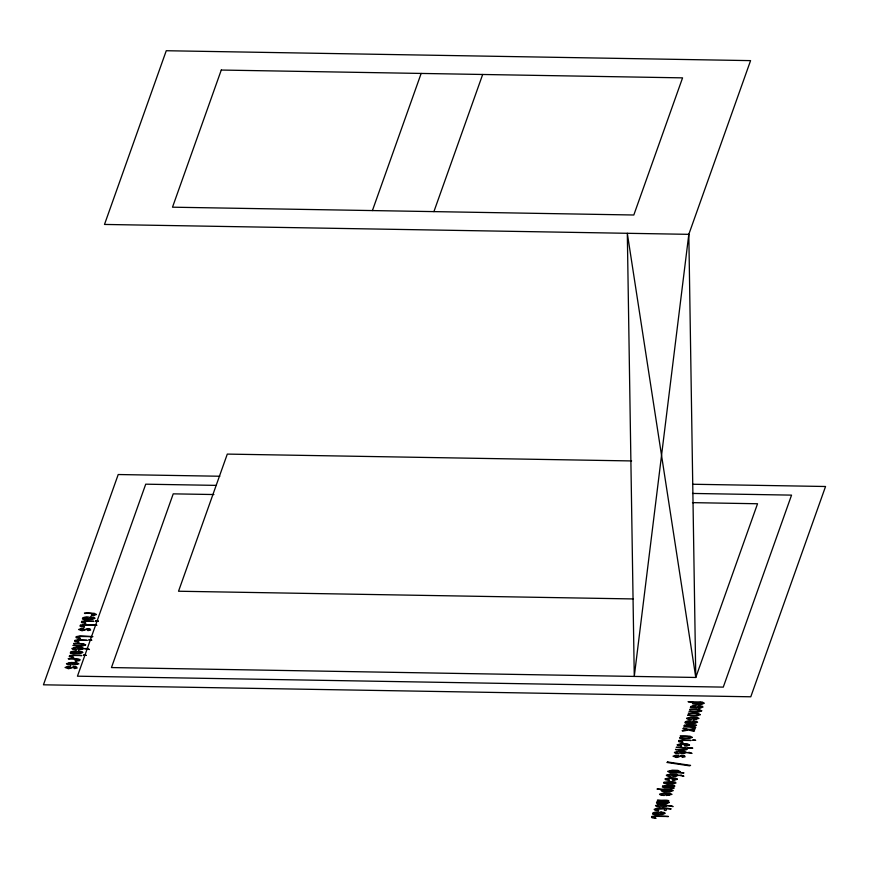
<?xml version="1.0" encoding="UTF-8"?>
<svg xmlns="http://www.w3.org/2000/svg" width="869" height="869" viewBox="0 0 869 869"><rect width="100%" height="100%" fill="white"/><g stroke="black" fill="none" stroke-linecap="round" stroke-linejoin="round"><path stroke-width="1.3" d="M372.41 210.58L421.161 73.441M433.913 211.623L482.675 74.484M75.592 661.244L79.742 660.549L80.078 659.582L78.058 658.876L68.216 658.615L68.803 659.158C71.584 657.627 83.326 660.277 74.962 660.701L75.549 661.244M631.622 460.939L227.298 454.096L178.536 591.235L633.056 598.937M219.846 476.245L118.217 474.528L43.45 684.805L750.783 696.786L825.55 486.499L692.756 484.25M216.272 485.38L145.72 484.185L77.45 676.191L723.28 687.118L791.55 495.124L692.506 493.44M213.893 494.537L173.224 493.853L111.46 667.566L695.776 677.462L757.54 503.748L692.463 502.64M700.425 702.445L693.734 703.064L700.881 703.836A2.433 0.717 -0.9 0 0 702.586 703.173L700.49 702.445M684.218 748.013L676.18 747.34L692.778 748.155L687.683 748.068C688.031 751.718 678.178 749.089 676.071 749.849L675.485 749.306C675.995 749.98 690.681 749.741 684.294 748.013M676.125 770.792L669.434 771.422L676.571 772.183A2.433 0.717 -0.9 0 0 678.287 771.531L676.191 770.792M688.813 234.337L634.272 676.419L627.309 233.294L695.776 677.462L688.813 234.337L750.577 60.624L166.261 50.728L104.497 224.441L688.813 234.337M221.269 70.052L172.507 207.191L633.816 215.001L682.567 77.862L221.269 70.052M664.828 808.811L664.318 810.256L666.012 810.516L666.61 808.833L671.172 808.92L665.165 807.866L657.116 808.235L654.129 809.354L655.041 810.245L658.756 810.679L655.932 809.376L664.828 808.811M692.267 702.641L692.843 703.923L695.678 704.335L701.402 704.335L704.379 703.227L702.217 702.033L688.042 701.696L692.951 702.315L692.267 702.641M661.211 789.986L661.798 791.257L664.622 791.67L670.347 791.681L673.323 790.573L671.161 789.378L656.986 789.041L661.896 789.66L661.211 789.986M680.079 771.574L679.069 772.291L683.979 772.899L669.793 772.574L667.642 771.368L672.258 770.195L677.918 770.39L680.079 771.574M84.749 617.696C77.884 619.423 89.616 614.231 90.528 618.945A2.455 0.728 -0.9 0 0 92.994 618.543L93.189 617.989L90.354 616.968L94.167 617.435L95.069 618.304L92.081 619.412L82.37 618.804L88.605 618.913L86.954 617.533L84.749 617.696M72.605 651.88C65.729 653.597 77.471 648.415 78.373 653.119A2.455 0.728 -0.9 0 0 80.839 652.717L81.034 652.163L78.199 651.142L82.012 651.609L82.913 652.478L79.937 653.586L70.215 652.977L76.45 653.086L74.799 651.707L72.605 651.88M692.712 706.432C685.847 708.148 697.579 702.967 698.491 707.67A2.455 0.728 -0.9 0 0 700.957 707.268L701.153 706.714L698.318 705.693L702.13 706.16L703.032 707.029L700.045 708.137L690.334 707.529L696.569 707.638L694.918 706.258L692.712 706.432M687.314 721.618C680.449 723.334 692.18 718.152 693.082 722.856A2.455 0.728 -0.9 0 0 695.548 722.454L695.754 721.9L692.919 720.879L696.732 721.346L697.622 722.215L694.646 723.323L684.935 722.726L691.17 722.823L689.508 721.444L687.314 721.618M654.911 812.754C648.035 814.481 659.777 809.289 660.679 814.003A2.455 0.728 -0.9 0 0 663.145 813.59L663.351 813.047L660.516 812.026L664.329 812.482L665.219 813.362L662.243 814.47L652.532 813.862L658.756 813.971L657.105 812.58L654.911 812.754M669.043 802.598L666.903 803.401L657.062 803.304L656.475 802.76L667.305 802.576L656.931 801.49L667.75 801.305L657.377 800.219C658.485 800.903 671.618 798.861 668.402 801.946L669.043 802.598M73.898 648.231L73.702 648.774L76.537 649.795L72.724 649.339L71.823 648.47L76.439 647.296L82.099 647.481L84.26 648.676L78.601 649.838L76.363 647.829A2.455 0.728 -0.9 0 0 73.898 648.231M68.499 663.416L68.303 663.97L71.139 664.991L67.326 664.524L66.424 663.655L71.041 662.482L76.7 662.667L78.862 663.862L73.202 665.024L70.965 663.014A2.455 0.728 -0.9 0 0 68.499 663.416M688.617 717.968L688.411 718.522L691.246 719.543L687.433 719.076L686.543 718.207L691.159 717.034L696.819 717.218L698.98 718.413L693.321 719.575L691.083 717.566A2.455 0.728 -0.9 0 0 688.617 717.968M676.462 752.141L676.267 752.695L679.102 753.716L675.289 753.249L674.387 752.38L679.004 751.207L684.663 751.403L686.825 752.597L681.166 753.749L678.928 751.739A2.455 0.728 -0.9 0 0 676.462 752.141M668.359 774.931L668.163 775.485L670.998 776.506L667.186 776.039L666.284 775.17L670.901 773.997L676.56 774.181L678.732 775.376L673.062 776.538L670.825 774.529A2.455 0.728 -0.9 0 0 668.359 774.931M661.613 793.918L661.407 794.472L664.242 795.493L660.429 795.026L659.538 794.157L664.155 792.984L669.814 793.169L671.976 794.364L666.317 795.526L664.079 793.516A2.455 0.728 -0.9 0 0 661.613 793.918M657.561 805.313L657.355 805.856L660.19 806.877L656.377 806.421L655.487 805.541L660.103 804.379L665.763 804.564L667.924 805.759L662.265 806.921L660.027 804.9A2.455 0.728 -0.9 0 0 657.561 805.313M80.643 629.254C81.903 632.48 89.855 625.745 90.626 630.09L87.91 630.612L87.378 630.123L89.116 629.504L87.345 629.232L82.055 630.775L78.568 629.504L81.577 628.406L83.891 628.863L80.643 629.254M67.141 667.229C68.401 670.455 76.353 663.72 77.124 668.065L74.408 668.587L73.876 668.098L75.614 667.479L73.843 667.207L68.553 668.75L65.066 667.479L68.075 666.382L70.389 666.838L67.141 667.229M675.104 755.965C676.364 759.18 684.316 752.445 685.087 756.79L682.382 757.323L681.839 756.823L683.577 756.204L681.807 755.932L676.516 757.475L673.03 756.204L676.039 755.107L678.352 755.563L675.104 755.965M96.416 614.502L93.417 615.61L91.158 615.133C99.522 614.709 87.791 612.058 85.01 613.59L84.423 613.047L94.254 613.308L96.416 614.502M689.53 744.994L686.543 746.113L684.185 745.635C695.319 744.472 672.117 743.006 681.796 746.123L677.983 745.656L677.092 744.787L681.709 743.614L687.368 743.799L689.53 744.994M677.375 779.178L674.398 780.286L672.03 779.808C683.164 778.657 659.962 777.19 669.651 780.297L665.839 779.841L664.937 778.961L669.554 777.788L675.213 777.983L677.375 779.178M81.751 621.411L81.414 622.367L82.186 622.791L85.901 623.214L83.163 622.204A2.444 0.717 -0.9 0 1 84.771 621.281L93.971 621.378L85.89 620.716L81.751 621.411M80.404 625.213L80.057 626.169L80.839 626.582L84.543 627.016L81.816 625.995A2.444 0.717 -0.9 0 1 83.424 625.083L96.959 625.245L84.543 624.507L80.404 625.213M76.353 636.608L76.005 637.564L76.787 637.976L80.502 638.411L77.765 637.39A2.444 0.717 -0.9 0 1 79.372 636.466L92.918 636.64L80.491 635.902L76.353 636.608M74.995 640.399L74.658 641.355L75.429 641.778L79.144 642.202L76.407 641.192A2.444 0.717 -0.9 0 1 78.025 640.268L87.215 640.366L79.144 639.703L74.995 640.399M69.596 655.595L69.259 656.551L70.031 656.964L73.746 657.399L71.008 656.377A2.444 0.717 -0.9 0 1 72.627 655.454L81.816 655.552L73.746 654.889L69.596 655.595M85.618 644.874L82.631 645.993L72.92 645.385C83.663 647.177 89.203 643.114 74.202 643.972L73.615 643.429L83.457 643.679L85.618 644.874M684.316 725.333L683.968 726.288L685.999 727.005L695.841 727.255L685.63 725.854A2.433 0.717 -0.9 0 1 687.336 725.202L696.536 725.3L688.454 724.627L684.316 725.333M701.685 710.82L698.698 711.928L688.987 711.331C699.73 713.123 705.27 709.061 690.268 709.908L689.682 709.365L699.523 709.625L701.685 710.82M700.327 714.622L697.351 715.73L687.629 715.122C698.372 716.925 703.923 712.852 688.921 713.71L688.335 713.167L698.165 713.427L700.327 714.622M678.906 740.518L678.57 741.474L679.341 741.898L683.056 742.322L680.329 741.311A2.444 0.717 -0.9 0 1 681.937 740.388L691.137 740.486L683.056 739.823L678.906 740.518M692.224 737.401L689.247 738.52L679.536 737.911C690.279 739.704 695.819 735.641 680.818 736.488L680.231 735.945L690.062 736.206L692.224 737.401M664.057 782.285L663.72 783.241L667.316 784.077L673.04 784.088L676.028 782.969L675.115 782.067L672.291 781.655L664.057 782.285M662.71 786.097L662.374 787.042L664.394 787.759L674.235 788.02L664.025 786.619A2.433 0.717 -0.9 0 1 665.73 785.956L674.931 786.054L666.849 785.391L662.71 786.097M651.913 816.469L651.565 817.425L652.347 817.848L656.052 818.272L653.325 817.262A2.444 0.717 -0.9 0 1 654.933 816.339L668.467 816.512L656.052 815.763L651.913 816.469M665.654 782.545L666.621 783.48L672.53 783.577A2.433 0.717 -0.9 0 0 674.235 782.926L672.139 782.187L665.654 782.545M662.949 790.138L663.916 791.072L669.825 791.17A2.433 0.717 -0.9 0 0 671.531 790.518L669.434 789.78L662.949 790.138M95.644 620.966L98.414 621.183L95.644 620.966M88.888 639.953L91.658 640.171L88.888 639.953M83.489 655.15L86.259 655.356L83.489 655.15M692.81 740.073L695.569 740.29L692.81 740.073M667.816 761.994L666.892 762.461L689.638 765.85L690.562 765.383L667.816 761.994M683.794 728.113L682.849 728.58L687.205 729.678L682.122 730.623L682.73 731.111L688.585 730.025L693.614 731.296L694.559 730.84L690.182 729.732L695.298 728.776L688.813 729.384L683.794 728.113M86.704 648.502L84.814 648.687L89.453 649.501L86.704 648.502M689.269 752.424L687.379 752.608L692.017 753.423L689.269 752.424M681.166 775.213L679.286 775.387L683.914 776.202L681.166 775.213M670.368 805.585L668.478 805.769L673.117 806.584L670.368 805.585M80.817 649.273L78.308 647.861L82.468 648.622A2.444 0.717 -0.9 0 1 80.817 649.273M75.418 664.47L72.909 663.047L77.069 663.818A2.444 0.717 -0.9 0 1 75.418 664.47M695.537 719.021L693.027 717.598L697.188 718.37A2.444 0.717 -0.9 0 1 695.537 719.021M683.382 753.195L680.872 751.772L685.033 752.543A2.444 0.717 -0.9 0 1 683.382 753.195M675.278 775.974L672.769 774.561L676.94 775.322A2.444 0.717 -0.9 0 1 675.278 775.974M668.533 794.961L666.023 793.549L670.184 794.309A2.444 0.717 -0.9 0 1 668.533 794.961M664.481 806.356L661.972 804.933L666.132 805.704A2.444 0.717 -0.9 0 1 664.481 806.356"/></g></svg>
